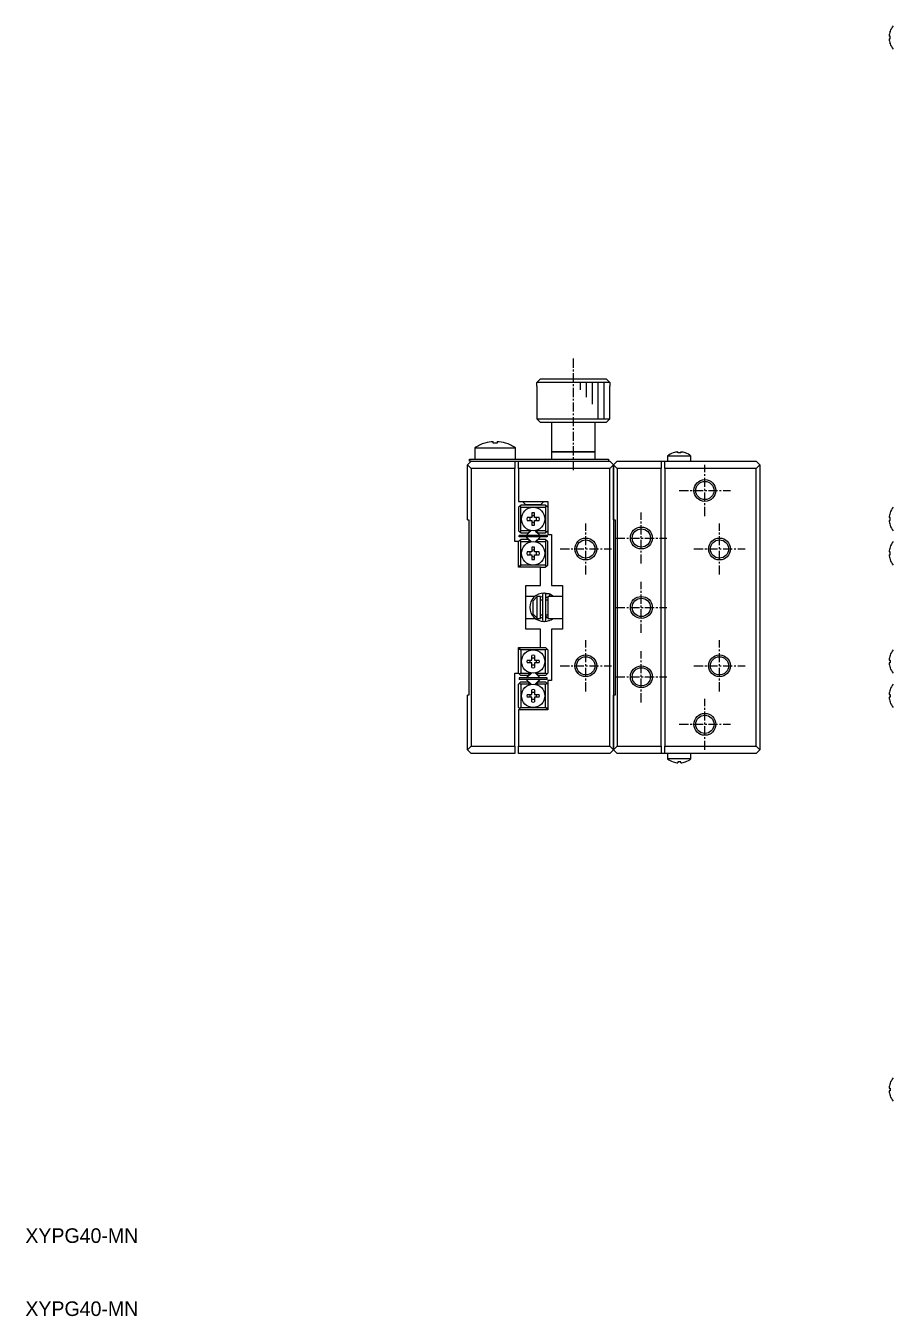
# Model space of a CAD drawing. Extents: x 10 to 303, y 10 to 194.
# Drawn here: x 10.1 to 128.8, y 10 to 186.6 of the extents above; entities that cross this region are included whole.
import ezdxf

# ---------------------------------------------------------------- set-up
doc = ezdxf.new("R2010")
doc.units = 0
doc.linetypes.add('CENTER', pattern=[2, 1.25, -0.25, 0.25, -0.25])
doc.layers.get('0').update_dxf_attribs({"linetype": 'CONTINUOUS'})
doc.layers.add('CENTER', color=1, linetype='CENTER')
doc.styles.get("Standard").update_dxf_attribs({"font": 'FGP教科書体NT-M'})

msp = doc.modelspace()

# ---------------------------------------------------------------- linework, layer by layer
at = {"color": 7, "linetype": 'CONTINUOUS'}
for p, q in [((128.34, 185.83), (128.34, 185.85)), ((128.34, 185.2), (128.21, 185.2)), ((128.21, 184.8), (128.34, 184.8)), ((128.34, 184.8), (128.34, 185.2)), ((128.34, 184.15), (128.34, 184.17)), ((80.02, 137.79), (80.52, 138.29)), ((80.02, 137.29), (80.02, 137.79)), ((89.99, 137.79), (80.02, 137.79)), ((80.52, 138.29), (89.49, 138.29)), ((89.49, 138.29), (89.99, 137.79)), ((89.99, 137.79), (89.99, 137.29)), ((80, 137.29), (80.02, 137.29)), ((80, 137.29), (80, 132.79)), ((89.99, 137.29), (90, 137.29)), ((90, 132.79), (90, 137.29)), ((80, 132.79), (90, 132.79)), ((80, 132.79), (80.5, 132.29)), ((89.5, 132.29), (90, 132.79)), ((89.5, 132.29), (80.5, 132.29)), ((82, 132.29), (82, 128.29)), ((88, 128.29), (88, 132.29)), ((72.9, 129.49), (72.9, 129.49)), ((74.04, 129.49), (74.04, 129.68)), ((74.56, 129.49), (74.04, 129.49)), ((74.56, 129.68), (74.56, 129.49)), ((75.71, 129.49), (75.7, 129.49)), ((70.8, 126.99), (70.8, 127.29)), ((70.8, 127.29), (72.8, 127.29)), ((71.5, 128.83), (77.1, 128.83)), ((71.5, 128.83), (71.5, 127.29)), ((72.8, 127.29), (87.8, 127.29)), ((77.1, 127.29), (77.1, 128.83)), ((82, 128.29), (88, 128.29)), ((88, 128.29), (82, 128.29)), ((82, 128.29), (82, 127.29)), ((87.8, 127.29), (89.8, 127.29)), ((88, 127.29), (88, 128.29)), ((89.8, 127.29), (89.8, 126.99)), ((101.1, 127.71), (97.9, 127.71)), ((97.9, 127.71), (97.9, 126.99)), ((98.68, 128.14), (98.65, 128.14)), ((99.3, 128.14), (99.3, 128.28)), ((99.7, 128.14), (99.3, 128.14)), ((99.7, 128.28), (99.7, 128.14)), ((100.35, 128.14), (100.33, 128.14)), ((101.1, 126.99), (101.1, 127.71)), ((70.5, 126.49), (71, 126.99)), ((70.5, 118.99), (70.5, 126.49)), ((71, 125.99), (70.5, 126.49)), ((71, 126.99), (70.8, 126.99)), ((71, 126.99), (77, 126.99)), ((71, 125.99), (71, 87.99)), ((77, 125.99), (71, 125.99)), ((77, 126.99), (77.5, 126.99)), ((77, 126.99), (77, 125.99)), ((77, 115.99), (77, 125.99)), ((77.5, 126.99), (90, 126.99)), ((77.5, 125.99), (77.5, 126.99)), ((77.5, 125.99), (77.5, 121.49)), ((90, 125.99), (77.5, 125.99)), ((90.5, 126.49), (90, 126.99)), ((90, 125.99), (90.5, 126.49)), ((90, 87.99), (90, 125.99)), ((90.5, 126.49), (91, 126.99)), ((90.5, 118.99), (90.5, 126.49)), ((91, 125.99), (90.5, 126.49)), ((90.5, 126.49), (90.5, 118.99)), ((91, 126.99), (97, 126.99)), ((91, 125.99), (91, 87.99)), ((97, 125.99), (91, 125.99)), ((97, 126.99), (97, 125.99)), ((97, 126.99), (97.5, 126.99)), ((97, 87.99), (97, 125.99)), ((97.5, 125.99), (97.5, 126.99)), ((97.5, 126.99), (110, 126.99)), ((110, 125.99), (97.5, 125.99)), ((97.5, 125.99), (97.5, 87.99)), ((110.5, 126.49), (110, 126.99)), ((110, 125.99), (110.5, 126.49)), ((110, 87.99), (110, 125.99)), ((110.5, 126.49), (110.5, 87.49)), ((77.5, 121.49), (81.5, 121.49)), ((77.65, 120.84), (77.5, 120.69)), ((77.5, 120.69), (77.5, 117.49)), ((77.65, 120.84), (77.8, 120.99)), ((77.8, 120.69), (77.65, 120.84)), ((81.2, 120.99), (77.8, 120.99)), ((77.8, 117.49), (77.8, 120.69)), ((77.8, 120.69), (79.5, 120.69)), ((78.02, 121.49), (78.25, 121.26)), ((78.25, 121.26), (78.5, 121.01)), ((80.5, 121.01), (78.5, 121.01)), ((79.5, 120.69), (81.2, 120.69)), ((80.5, 121.01), (80.75, 121.26)), ((80.75, 121.26), (80.98, 121.49)), ((81.2, 120.99), (81.35, 120.84)), ((81.35, 120.84), (81.2, 120.69)), ((81.2, 120.69), (81.2, 117.49)), ((81.5, 120.69), (81.35, 120.84)), ((81.5, 121.49), (81.5, 116.99)), ((70.5, 118.99), (70.7, 118.99)), ((70.7, 118.99), (70.7, 94.99)), ((79.3, 119.29), (78.68, 119.29)), ((78.68, 118.89), (79.3, 118.89)), ((79.3, 119.92), (79.3, 119.29)), ((79.3, 118.89), (79.3, 118.27)), ((79.7, 119.29), (79.7, 119.92)), ((80.33, 119.29), (79.7, 119.29)), ((79.7, 118.89), (80.33, 118.89)), ((79.7, 118.27), (79.7, 118.89)), ((90.5, 118.99), (90.7, 118.99)), ((90.5, 118.99), (90.5, 94.99)), ((90.7, 118.99), (90.7, 94.99)), ((128.34, 119.29), (128.21, 119.29)), ((128.21, 118.89), (128.34, 118.89)), ((128.34, 119.92), (128.34, 119.94)), ((128.34, 118.89), (128.34, 119.29)), ((77.5, 117.49), (77.65, 117.34)), ((77.6, 116.64), (77.6, 116.84)), ((81.4, 116.84), (77.6, 116.84)), ((81.4, 116.64), (77.6, 116.64)), ((77.65, 117.34), (77.8, 117.49)), ((77.8, 117.19), (77.65, 117.34)), ((79.1, 117.49), (77.8, 117.49)), ((77.8, 117.19), (78.8, 117.19)), ((79.22, 117.52), (78.6, 116.9)), ((78.6, 116.62), (79.25, 115.97)), ((78.6, 116.58), (79.22, 115.97)), ((79.1, 117.49), (78.8, 117.19)), ((79.14, 117.53), (79.1, 117.49)), ((80.02, 117.25), (79.76, 117.51)), ((80.4, 116.9), (79.79, 117.52)), ((79.79, 115.97), (80.4, 116.58)), ((79.9, 117.49), (79.86, 117.53)), ((81.2, 117.49), (79.9, 117.49)), ((80.2, 117.19), (79.9, 117.49)), ((80.4, 116.87), (80.02, 117.25)), ((80.2, 117.19), (81.2, 117.19)), ((81.2, 117.49), (81.35, 117.34)), ((81.35, 117.34), (81.2, 117.19)), ((81.35, 117.34), (81.5, 117.49)), ((81.4, 116.84), (81.4, 116.64)), ((81.5, 116.99), (82, 116.99)), ((82, 116.99), (82, 109.99)), ((128.34, 118.24), (128.34, 118.27)), ((77.5, 115.99), (77, 115.99)), ((77.65, 116.14), (77.5, 115.99)), ((77.5, 112.49), (77.5, 115.99)), ((77.65, 116.14), (77.8, 116.29)), ((77.8, 115.99), (77.65, 116.14)), ((78.8, 116.29), (77.8, 116.29)), ((77.8, 112.79), (77.8, 115.99)), ((77.8, 115.99), (79.1, 115.99)), ((78.8, 116.29), (79.1, 115.99)), ((79.1, 115.99), (79.14, 115.95)), ((79.3, 115.22), (79.3, 114.59)), ((79.7, 114.59), (79.7, 115.22)), ((79.86, 115.95), (79.9, 115.99)), ((79.9, 115.99), (80.2, 116.29)), ((79.9, 115.99), (81.2, 115.99)), ((81.2, 116.29), (80.2, 116.29)), ((81.2, 116.29), (81.35, 116.14)), ((81.35, 116.14), (81.2, 115.99)), ((81.2, 115.99), (81.2, 112.79)), ((81.5, 115.99), (81.35, 116.14)), ((81.5, 112.79), (81.5, 115.99)), ((128.34, 115.22), (128.34, 115.24)), ((79.3, 114.59), (78.68, 114.59)), ((78.68, 114.19), (79.3, 114.19)), ((79.3, 114.19), (79.3, 113.57)), ((80.33, 114.59), (79.7, 114.59)), ((79.7, 113.57), (79.7, 114.19)), ((79.7, 114.19), (80.33, 114.19)), ((128.34, 114.59), (128.21, 114.59)), ((128.21, 114.19), (128.34, 114.19)), ((128.34, 114.19), (128.34, 114.59)), ((128.34, 113.54), (128.34, 113.57)), ((77.5, 112.79), (77.65, 112.64)), ((80.5, 112.49), (77.5, 112.49)), ((77.65, 112.64), (77.8, 112.79)), ((77.8, 112.49), (77.65, 112.64)), ((79.5, 112.79), (77.8, 112.79)), ((81.2, 112.79), (79.5, 112.79)), ((80.5, 112.49), (81.2, 112.49)), ((80.5, 109.99), (80.5, 112.49)), ((81.2, 112.79), (81.35, 112.64)), ((81.35, 112.64), (81.2, 112.49)), ((81.35, 112.64), (81.5, 112.79)), ((78.5, 109.99), (80.5, 109.99)), ((78.5, 108.07), (78.5, 109.99)), ((82, 109.99), (83.5, 109.99)), ((83.5, 109.99), (83.5, 103.99)), ((79.74, 108.49), (78.5, 108.49)), ((78.5, 105.92), (78.5, 108.07)), ((79.5, 107.91), (80, 108.44)), ((79.5, 106.08), (79.5, 107.91)), ((80, 108.49), (80, 108.44)), ((80.5, 108.49), (80, 108.49)), ((80, 108.44), (80, 105.55)), ((80.5, 105.49), (80.5, 108.49)), ((80.5, 108.42), (80.77, 108.49)), ((80.77, 107.99), (80.5, 107.99)), ((80.77, 108.73), (80.77, 105.28)), ((81.79, 108.79), (81.03, 108.96)), ((81.23, 108.8), (81.21, 108.8)), ((81.22, 105.28), (81.22, 108.73)), ((81.22, 108.14), (81.23, 108.16)), ((81.22, 108.13), (81.22, 108.14)), ((81.5, 107.99), (81.22, 107.99)), ((81.26, 108.81), (81.23, 108.8)), ((81.23, 108.2), (81.24, 108.21)), ((81.23, 108.18), (81.23, 108.2)), ((81.23, 108.17), (81.23, 108.18)), ((81.23, 108.16), (81.23, 108.17)), ((81.24, 108.23), (81.25, 108.25)), ((81.24, 108.22), (81.24, 108.23)), ((81.24, 108.21), (81.24, 108.22)), ((81.25, 108.25), (81.26, 108.26)), ((81.29, 108.83), (81.26, 108.81)), ((81.26, 108.27), (81.27, 108.28)), ((81.26, 108.26), (81.26, 108.27)), ((81.27, 108.28), (81.28, 108.29)), ((81.28, 108.29), (81.29, 108.3)), ((81.33, 108.83), (81.29, 108.83)), ((81.29, 108.31), (81.3, 108.32)), ((81.29, 108.3), (81.29, 108.31)), ((81.3, 108.32), (81.31, 108.33)), ((81.31, 108.33), (81.32, 108.34)), ((81.32, 108.34), (81.33, 108.35)), ((81.36, 108.84), (81.33, 108.83)), ((81.33, 108.35), (81.34, 108.36)), ((81.34, 108.36), (81.36, 108.37)), ((81.4, 108.85), (81.36, 108.84)), ((81.36, 108.37), (81.37, 108.37)), ((81.37, 108.37), (81.38, 108.38)), ((81.38, 108.38), (81.39, 108.38)), ((81.39, 108.38), (81.4, 108.39)), ((81.43, 108.85), (81.4, 108.85)), ((81.4, 108.39), (81.42, 108.39)), ((81.42, 108.39), (81.43, 108.4)), ((81.47, 108.85), (81.43, 108.85)), ((81.43, 108.4), (81.44, 108.4)), ((81.44, 108.4), (81.46, 108.4)), ((81.46, 108.4), (81.47, 108.4)), ((81.5, 108.85), (81.47, 108.85)), ((81.47, 108.4), (81.48, 108.4)), ((81.48, 108.4), (81.5, 108.4)), ((81.54, 108.85), (81.5, 108.85)), ((81.5, 108.49), (81.5, 105.49)), ((83.5, 108.49), (81.5, 108.49)), ((81.5, 108.4), (81.5, 108.4)), ((81.58, 108.85), (81.54, 108.85)), ((81.61, 108.84), (81.58, 108.85)), ((81.65, 108.84), (81.61, 108.84)), ((81.68, 108.83), (81.65, 108.84)), ((81.71, 108.82), (81.68, 108.83)), ((81.69, 108.51), (81.68, 108.49)), ((81.79, 108.79), (81.69, 108.49)), ((81.7, 108.54), (81.69, 108.52)), ((81.69, 108.52), (81.69, 108.51)), ((81.71, 108.56), (81.7, 108.54)), ((81.75, 108.81), (81.71, 108.82)), ((81.72, 108.58), (81.71, 108.56)), ((81.73, 108.59), (81.72, 108.58)), ((81.74, 108.63), (81.73, 108.61)), ((81.73, 108.61), (81.73, 108.59)), ((81.75, 108.65), (81.74, 108.63)), ((81.78, 108.79), (81.75, 108.81)), ((81.76, 108.68), (81.75, 108.66)), ((81.75, 108.66), (81.75, 108.65)), ((81.77, 108.71), (81.76, 108.69)), ((81.76, 108.69), (81.76, 108.68)), ((81.78, 108.74), (81.77, 108.72)), ((81.77, 108.72), (81.77, 108.71)), ((81.78, 108.79), (81.79, 108.79)), ((82.26, 108.49), (81.78, 108.79)), ((81.78, 108.79), (81.78, 108.79)), ((81.78, 108.79), (81.78, 108.79)), ((81.78, 108.79), (81.78, 108.79)), ((81.78, 108.79), (81.78, 108.78)), ((81.78, 108.78), (81.78, 108.78)), ((81.78, 108.78), (81.78, 108.77)), ((81.78, 108.77), (81.78, 108.76)), ((81.78, 108.76), (81.78, 108.75)), ((81.78, 108.75), (81.78, 108.74)), ((81.81, 108.78), (81.79, 108.79)), ((80, 105.55), (79.5, 106.08)), ((80.5, 105.99), (80.77, 105.99)), ((81.22, 105.99), (81.5, 105.99)), ((78.5, 103.99), (78.5, 105.92)), ((78.5, 105.49), (79.77, 105.49)), ((79.77, 105.49), (79.77, 105.49)), ((79.78, 105.49), (79.78, 105.49)), ((80, 105.55), (80, 105.49)), ((80, 105.49), (80.5, 105.49)), ((80.77, 105.52), (80.5, 105.59)), ((81.22, 105.88), (81.22, 105.89)), ((81.22, 105.87), (81.22, 105.88)), ((81.23, 105.85), (81.22, 105.87)), ((81.5, 105.59), (81.22, 105.52)), ((81.23, 105.84), (81.23, 105.85)), ((81.23, 105.83), (81.23, 105.84)), ((81.23, 105.81), (81.23, 105.83)), ((81.24, 105.8), (81.23, 105.81)), ((81.24, 105.79), (81.24, 105.8)), ((81.25, 105.77), (81.24, 105.79)), ((81.25, 105.76), (81.25, 105.77)), ((81.26, 105.75), (81.25, 105.76)), ((81.27, 105.74), (81.26, 105.75)), ((81.27, 105.73), (81.27, 105.74)), ((81.28, 105.72), (81.27, 105.73)), ((81.29, 105.71), (81.28, 105.72)), ((81.3, 105.7), (81.29, 105.71)), ((81.31, 105.69), (81.3, 105.7)), ((81.32, 105.68), (81.31, 105.69)), ((81.33, 105.67), (81.32, 105.68)), ((81.34, 105.66), (81.33, 105.67)), ((81.35, 105.65), (81.34, 105.66)), ((81.36, 105.65), (81.35, 105.65)), ((81.38, 105.64), (81.36, 105.65)), ((81.39, 105.63), (81.38, 105.64)), ((81.4, 105.63), (81.39, 105.63)), ((81.41, 105.62), (81.4, 105.63)), ((81.43, 105.62), (81.41, 105.62)), ((81.44, 105.62), (81.43, 105.62)), ((81.45, 105.61), (81.44, 105.62)), ((81.47, 105.61), (81.45, 105.61)), ((81.48, 105.61), (81.47, 105.61)), ((81.49, 105.61), (81.48, 105.61)), ((81.5, 105.61), (81.49, 105.61)), ((81.5, 105.49), (83.5, 105.49)), ((81.72, 105.2), (81.72, 105.2)), ((81.72, 105.2), (81.72, 105.2)), ((81.72, 105.2), (81.72, 105.2)), ((81.72, 105.2), (81.73, 105.2)), ((81.73, 105.2), (81.78, 105.22)), ((81.73, 105.2), (81.73, 105.2)), ((81.73, 105.2), (81.73, 105.2)), ((81.78, 105.22), (81.8, 105.23)), ((81.78, 105.22), (81.78, 105.22)), ((81.78, 105.22), (81.78, 105.22)), ((81.78, 105.22), (81.78, 105.22)), ((81.78, 105.22), (81.78, 105.22)), ((80.5, 103.99), (78.5, 103.99)), ((80.5, 101.49), (80.5, 103.99)), ((82, 103.99), (82, 96.99)), ((83.5, 103.99), (82, 103.99)), ((77.5, 101.49), (80.5, 101.49)), ((77.5, 97.99), (77.5, 101.49)), ((77.5, 101.19), (77.65, 101.34)), ((77.8, 101.49), (77.65, 101.34)), ((77.65, 101.34), (77.8, 101.19)), ((77.8, 101.19), (77.8, 97.99)), ((79.5, 101.19), (77.8, 101.19)), ((81.2, 101.19), (79.5, 101.19)), ((80.5, 101.49), (81.2, 101.49)), ((81.35, 101.34), (81.2, 101.49)), ((81.2, 101.19), (81.35, 101.34)), ((81.2, 97.99), (81.2, 101.19)), ((81.35, 101.34), (81.5, 101.19)), ((81.5, 101.19), (81.5, 97.99)), ((78.68, 99.79), (79.3, 99.79)), ((79.3, 99.39), (78.68, 99.39)), ((79.3, 99.79), (79.3, 100.42)), ((79.3, 98.77), (79.3, 99.39)), ((79.7, 100.42), (79.7, 99.79)), ((79.7, 99.79), (80.33, 99.79)), ((79.7, 99.39), (79.7, 98.77)), ((80.33, 99.39), (79.7, 99.39)), ((128.21, 99.79), (128.34, 99.79)), ((128.34, 99.39), (128.21, 99.39)), ((128.34, 100.44), (128.34, 100.42)), ((128.34, 99.79), (128.34, 99.39)), ((77, 97.99), (77.5, 97.99)), ((77, 87.99), (77, 97.99)), ((77.65, 97.84), (77.5, 97.99)), ((81.4, 97.34), (77.6, 97.34)), ((77.6, 97.34), (77.6, 97.14)), ((77.8, 97.99), (77.65, 97.84)), ((77.65, 97.84), (77.8, 97.69)), ((77.8, 97.99), (79.1, 97.99)), ((78.8, 97.69), (77.8, 97.69)), ((79.22, 98.02), (78.6, 97.4)), ((78.6, 97.37), (79.25, 98.01)), ((78.8, 97.69), (79.1, 97.99)), ((79.1, 97.99), (79.14, 98.03)), ((80.4, 97.4), (79.79, 98.02)), ((79.86, 98.03), (79.9, 97.99)), ((79.9, 97.99), (81.2, 97.99)), ((79.9, 97.99), (80.2, 97.69)), ((81.2, 97.69), (80.2, 97.69)), ((81.35, 97.84), (81.2, 97.99)), ((81.2, 97.69), (81.35, 97.84)), ((81.5, 97.99), (81.35, 97.84)), ((81.4, 97.14), (81.4, 97.34)), ((128.34, 98.77), (128.34, 98.74)), ((77.5, 96.49), (77.65, 96.64)), ((77.5, 93.29), (77.5, 96.49)), ((81.4, 97.14), (77.6, 97.14)), ((77.8, 96.79), (77.65, 96.64)), ((77.65, 96.64), (77.8, 96.49)), ((77.8, 96.79), (78.8, 96.79)), ((77.8, 96.49), (77.8, 93.29)), ((79.1, 96.49), (77.8, 96.49)), ((78.6, 97.08), (79.22, 96.47)), ((79.1, 96.49), (78.8, 96.79)), ((79.14, 96.45), (79.1, 96.49)), ((79.3, 95.09), (79.3, 95.72)), ((79.7, 95.72), (79.7, 95.09)), ((80.02, 96.73), (79.76, 96.47)), ((79.79, 96.47), (80.4, 97.08)), ((79.9, 96.49), (79.86, 96.45)), ((80.2, 96.79), (79.9, 96.49)), ((81.2, 96.49), (79.9, 96.49)), ((80.4, 97.12), (80.02, 96.73)), ((80.2, 96.79), (81.2, 96.79)), ((81.35, 96.64), (81.2, 96.79)), ((81.2, 96.49), (81.35, 96.64)), ((81.2, 93.29), (81.2, 96.49)), ((81.35, 96.64), (81.5, 96.49)), ((81.5, 96.99), (81.5, 92.99)), ((82, 96.99), (81.5, 96.99)), ((128.34, 95.74), (128.34, 95.72)), ((70.5, 87.49), (70.5, 94.99)), ((70.7, 94.99), (70.5, 94.99)), ((78.68, 95.09), (79.3, 95.09)), ((79.3, 94.69), (78.68, 94.69)), ((79.3, 94.07), (79.3, 94.69)), ((79.7, 95.09), (80.33, 95.09)), ((80.33, 94.69), (79.7, 94.69)), ((79.7, 94.69), (79.7, 94.07)), ((90.5, 87.49), (90.5, 94.99)), ((90.7, 94.99), (90.5, 94.99)), ((90.5, 94.99), (90.5, 87.49)), ((128.21, 95.09), (128.34, 95.09)), ((128.34, 94.69), (128.21, 94.69)), ((128.34, 95.09), (128.34, 94.69)), ((128.34, 94.07), (128.34, 94.04)), ((77.65, 93.14), (77.5, 93.29)), ((77.5, 92.99), (77.5, 87.99)), ((81.5, 92.99), (77.5, 92.99)), ((77.8, 93.29), (77.65, 93.14)), ((77.65, 93.14), (77.8, 92.99)), ((77.8, 93.29), (79.5, 93.29)), ((79.5, 93.29), (81.2, 93.29)), ((81.35, 93.14), (81.2, 93.29)), ((81.2, 92.99), (81.35, 93.14)), ((81.5, 93.29), (81.35, 93.14)), ((70.5, 87.49), (71, 87.99)), ((71, 86.99), (70.5, 87.49)), ((71, 87.99), (77, 87.99)), ((77, 86.99), (71, 86.99)), ((77, 87.99), (77, 86.99)), ((77.5, 87.99), (90, 87.99)), ((77.5, 86.99), (77.5, 87.99)), ((90, 86.99), (77.5, 86.99)), ((90.5, 87.49), (90, 87.99)), ((90, 86.99), (90.5, 87.49)), ((90.5, 87.49), (91, 87.99)), ((91, 86.99), (90.5, 87.49)), ((91, 87.99), (97, 87.99)), ((97, 86.99), (91, 86.99)), ((97, 87.99), (97, 86.99)), ((97.5, 86.99), (97, 86.99)), ((97.5, 87.99), (110, 87.99)), ((97.5, 86.99), (97.5, 87.99)), ((110, 86.99), (97.5, 86.99)), ((97.9, 86.99), (97.9, 86.27)), ((101.1, 86.27), (101.1, 86.99)), ((110.5, 87.49), (110, 87.99)), ((110, 86.99), (110.5, 87.49)), ((101.1, 86.27), (97.9, 86.27)), ((98.68, 85.84), (98.65, 85.84)), ((99.7, 85.84), (99.3, 85.84)), ((99.3, 85.84), (99.3, 85.71)), ((99.7, 85.71), (99.7, 85.84)), ((100.35, 85.84), (100.33, 85.84)), ((128.21, 41.2), (128.34, 41.2)), ((128.34, 40.8), (128.21, 40.8)), ((128.34, 41.85), (128.34, 41.83)), ((128.34, 41.2), (128.34, 40.8)), ((128.34, 40.17), (128.34, 40.15))]:
    msp.add_line(p, q, dxfattribs=at)
at = {"color": 3, "linetype": 'CONTINUOUS'}
for p, q in [((86, 136.79), (86, 137.79)), ((86.8, 135.79), (86.8, 137.79)), ((87.6, 134.79), (87.6, 137.79)), ((88.4, 132.79), (88.4, 137.79)), ((89.2, 132.79), (89.2, 137.79))]:
    msp.add_line(p, q, dxfattribs=at)
for centre in [(103, 122.99), (94.3, 116.49), (86.7, 114.99), (105, 114.99), (94.3, 106.99), (86.7, 98.99), (94.3, 97.49), (105, 98.99), (103, 90.99)]:
    msp.add_circle(centre, 1.5, dxfattribs=at)
at = {"color": 7, "linetype": 'CONTINUOUS'}
for centre, radius in [((103, 122.99), 1.25), ((79.5, 119.09), 1.6), ((94.3, 116.49), 1.25), ((79.5, 114.39), 1.6), ((86.7, 114.99), 1.25), ((105, 114.99), 1.25), ((94.3, 106.99), 1.25), ((79.5, 99.59), 1.6), ((86.7, 98.99), 1.25), ((105, 98.99), 1.25), ((94.3, 97.49), 1.25), ((79.5, 94.89), 1.6), ((103, 90.99), 1.25)]:
    msp.add_circle(centre, radius, dxfattribs=at)
for centre, radius, start, end in [((130.69, 185), 2.49, 160.6391, 175.3966), ((130.69, 185), 2.5, 140.2082, 160.1231), ((130.69, 185), 2.49, 184.6034, 199.3609), ((130.69, 185), 2.5, 199.8769, 219.7918), ((74.3, 124.69), 5, 106.2858, 124.0558), ((74.3, 124.69), 4.99, 92.9848, 106.2726), ((74.3, 124.69), 4.99, 73.7274, 87.0152), ((74.3, 124.69), 5, 55.9442, 73.7142), ((99.5, 125.79), 2.5, 109.8769, 129.7918), ((99.5, 125.79), 2.49, 94.6034, 109.3609), ((99.5, 125.79), 2.49, 70.6391, 85.3966), ((99.5, 125.79), 2.5, 50.2082, 70.1231), ((130.69, 119.09), 2.5, 140.2082, 160.1231), ((79.5, 119.09), 0.85, 166.391, 193.609), ((79.5, 119.09), 0.459, 154.1861, 205.8139), ((79.5, 119.09), 0.85, 76.391, 103.609), ((79.5, 119.09), 0.459, 64.1861, 115.8139), ((79.5, 119.09), 0.459, 244.1861, 295.8139), ((79.5, 119.09), 0.459, 334.1861, 25.8139), ((79.5, 119.09), 0.85, 346.391, 13.609), ((130.69, 119.09), 2.49, 160.6391, 175.3966), ((130.69, 119.09), 2.49, 184.6034, 199.3609), ((78.74, 116.76), 0.2, 135, 155.6939), ((78.74, 116.72), 0.2, 204.3061, 225), ((78.74, 116.76), 0.2, 216.0427, 225), ((79.5, 119.09), 0.85, 256.391, 283.609), ((80.26, 116.76), 0.2, 24.3061, 45), ((80.26, 116.72), 0.2, 36.0427, 45), ((80.26, 116.72), 0.2, 315, 335.6939), ((130.69, 119.09), 2.5, 199.8769, 219.7918), ((79.5, 114.39), 0.85, 76.391, 103.609), ((79.5, 114.39), 0.459, 64.1861, 115.8139), ((130.69, 114.39), 2.49, 160.6391, 175.3966), ((130.69, 114.39), 2.5, 140.2082, 160.1231), ((79.5, 114.39), 0.85, 166.391, 193.609), ((79.5, 114.39), 0.459, 154.1861, 205.8139), ((79.5, 114.39), 0.459, 244.1861, 295.8139), ((79.5, 114.39), 0.85, 256.391, 283.609), ((79.5, 114.39), 0.459, 334.1861, 25.8139), ((79.5, 114.39), 0.85, 346.391, 13.609), ((130.69, 114.39), 2.49, 184.6034, 199.3609), ((130.69, 114.39), 2.5, 199.8769, 219.7918), ((81, 107.01), 1.95, 90.7473, 269.1574), ((81, 108.73), 0.225, 0, 180), ((81, 105.28), 0.225, 180, 0), ((81, 107.01), 1.95, 270.9364, 308.8679), ((130.69, 99.59), 2.5, 140.2082, 160.1231), ((79.5, 99.59), 0.85, 166.391, 193.609), ((79.5, 99.59), 0.459, 154.1861, 205.8139), ((79.5, 99.59), 0.85, 76.391, 103.609), ((79.5, 99.59), 0.459, 64.1861, 115.8139), ((79.5, 99.59), 0.459, 244.1861, 295.8139), ((79.5, 99.59), 0.459, 334.1861, 25.8139), ((79.5, 99.59), 0.85, 346.391, 13.609), ((130.69, 99.59), 2.49, 160.6391, 175.3966), ((130.69, 99.59), 2.49, 184.6034, 199.3609), ((78.74, 97.26), 0.2, 135, 155.6939), ((78.74, 97.22), 0.2, 135, 143.9573), ((79.5, 99.59), 0.85, 256.391, 283.609), ((80.26, 97.26), 0.2, 24.3061, 45), ((130.69, 99.59), 2.5, 199.8769, 219.7918), ((78.74, 97.22), 0.2, 204.3061, 225), ((79.5, 94.89), 0.85, 76.391, 103.609), ((80.26, 97.22), 0.2, 315, 335.6939), ((80.26, 97.26), 0.2, 315, 323.9573), ((130.69, 94.89), 2.49, 160.6391, 175.3966), ((130.69, 94.89), 2.5, 140.2082, 160.1231), ((79.5, 94.89), 0.85, 166.391, 193.609), ((79.5, 94.89), 0.459, 154.1861, 205.8139), ((79.5, 94.89), 0.459, 64.1861, 115.8139), ((79.5, 94.89), 0.459, 244.1861, 295.8139), ((79.5, 94.89), 0.85, 256.391, 283.609), ((79.5, 94.89), 0.459, 334.1861, 25.8139), ((79.5, 94.89), 0.85, 346.391, 13.609), ((130.69, 94.89), 2.49, 184.6034, 199.3609), ((130.69, 94.89), 2.5, 199.8769, 219.7918), ((99.5, 88.19), 2.5, 230.2082, 250.1231), ((99.5, 88.19), 2.49, 250.6391, 265.3966), ((99.5, 88.19), 2.49, 274.6034, 289.3609), ((99.5, 88.19), 2.5, 289.8769, 309.7918), ((130.69, 41), 2.5, 140.2082, 160.1231), ((130.69, 41), 2.49, 160.6391, 175.3966), ((130.69, 41), 2.49, 184.6034, 199.3609), ((130.69, 41), 2.5, 199.8769, 219.7918)]:
    msp.add_arc(centre, radius, start, end, dxfattribs=at)
at = {"layer": 'CENTER', "color": 1, "linetype": 'CENTER'}
for p, q in [((85, 125.79), (85, 141.29)), ((103, 119.49), (103, 126.49)), ((99.5, 122.99), (106.5, 122.99)), ((86.7, 111.49), (86.7, 118.49)), ((94.3, 112.99), (94.3, 119.99)), ((105, 111.49), (105, 118.49)), ((83.2, 114.99), (90.2, 114.99)), ((90.8, 116.49), (97.8, 116.49)), ((101.5, 114.99), (108.5, 114.99)), ((94.3, 103.49), (94.3, 110.49)), ((90.8, 106.99), (97.8, 106.99)), ((86.7, 95.49), (86.7, 102.49)), ((105, 95.49), (105, 102.49)), ((94.3, 93.99), (94.3, 100.99)), ((83.2, 98.99), (90.2, 98.99)), ((101.5, 98.99), (108.5, 98.99)), ((90.8, 97.49), (97.8, 97.49)), ((103, 87.49), (103, 94.49)), ((99.5, 90.99), (106.5, 90.99))]:
    msp.add_line(p, q, dxfattribs=at)

# ---------------------------------------------------------------- texts
at = {"color": 7, "linetype": 'CONTINUOUS'}
for p in [(10, 20), (10, 10)]:
    msp.add_text('XYPG40-MN', height=2, dxfattribs=at).set_placement(p)

doc.saveas('drawing.dxf')
